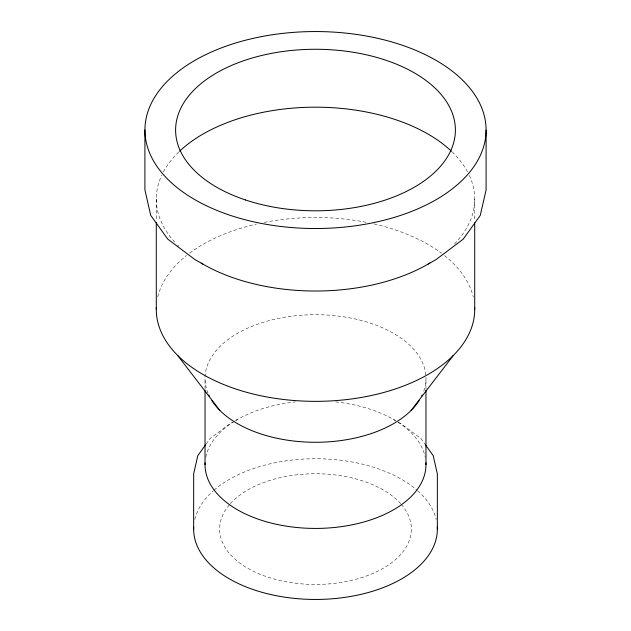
<?xml version="1.0" encoding="UTF-8"?>
<svg xmlns="http://www.w3.org/2000/svg" width="631" height="631" viewBox="0 0 631 631"><rect width="100%" height="100%" fill="white"/><g stroke="black" fill="none" stroke-linecap="round" stroke-linejoin="round"><path stroke-width="0.47" stroke-dasharray="3.15 2.37" d="M205.028 389.256L205.028 378.49M425.972 389.256L425.972 378.49M206.1 444.074L209.973 438.671L229.337 424.103L232.555 422.281M235.773 420.451L237.382 419.536M393.618 419.536L395.227 420.451M398.445 422.281L401.663 424.103L421.027 438.671L424.9 444.074M474.709 199.191L474.709 220.858M156.291 199.017L156.291 220.684M208.009 393.216A110.472 63.778 0 0 1 315.5 314.711A110.472 63.778 0 0 1 422.991 393.216M157.782 296.87A159.209 91.921 0 0 1 186.563 255.508M189.6 253.157A159.209 91.921 0 0 1 256.415 224.068M264.255 222.396A159.209 91.921 0 0 1 367.25 222.498M373.962 223.926A159.209 91.921 0 0 1 441.448 253.197M444.492 255.547A159.209 91.921 0 0 1 473.258 297.027M469.322 175.386A159.209 91.921 0 0 1 454.075 244.363M178.849 246.271A159.209 91.921 0 0 1 177.579 245.025M174.716 242.036A159.209 91.921 0 0 1 161.749 175.237M163.382 171.963A159.209 91.921 0 0 1 178.92 151.866M452.151 151.937A159.209 91.921 0 0 1 467.689 172.097M401.3 504.414A95.865 55.347 0 0 1 315.5 584.448A95.865 55.347 0 0 1 229.7 504.414M230.362 503.656A95.865 55.347 0 0 1 315.5 473.755A95.865 55.347 0 0 1 400.638 503.656M205.769 457.238A110.472 63.778 0 0 1 234.779 421.098M235.639 420.569A110.472 63.778 0 0 1 295.34 401.931M335.66 401.931A110.472 63.778 0 0 1 397.073 421.626M397.909 422.163A110.472 63.778 0 0 1 425.231 457.238M194.805 519.439A121.846 70.349 0 0 1 213.286 490.8M213.988 490.184A121.846 70.349 0 0 1 417.012 490.184M417.714 490.8A121.846 70.349 0 0 1 436.195 519.439"/><path stroke-width="0.95" d="M205.028 464.637L205.028 390.242M425.972 464.637L425.972 390.242M205.548 444.847L197.803 455.637L193.654 473.849L193.654 529.101M411.175 410.379L453.342 355.427M428.078 264.097L436.124 259.538L463.193 239.181L480.238 215.463L486.091 189.986L486.091 130.128A170.591 98.491 0 0 0 230.347 44.698A170.591 98.491 0 0 0 230.07 215.281A170.591 98.491 0 0 0 486.091 130.128M202.922 264.097L194.876 259.538L167.728 239.102L150.691 215.305L144.909 189.805L144.909 129.947M177.579 355.348L219.825 410.379M425.452 444.847L433.197 455.637L437.346 473.849L437.346 529.101M474.709 222.83L474.709 309.513M156.291 222.656L156.291 309.34M422.21 394.998A110.472 63.778 0 0 1 421.429 396.591M419.15 400.551A110.472 63.778 0 0 1 315.5 442.276A110.472 63.778 0 0 1 211.85 400.551M209.571 396.591A110.472 63.778 0 0 1 208.79 394.998M474.678 307.605A159.209 91.921 0 0 1 315.35 401.348A159.209 91.921 0 0 1 156.322 307.431M429.829 263.072A159.209 91.921 0 0 1 201.163 263.072M179.575 151.243A159.209 91.921 0 0 1 451.504 151.314M425.925 462.799A110.472 63.778 0 0 1 315.5 528.423A110.472 63.778 0 0 1 205.075 462.799M437.307 527.177A121.846 70.349 0 0 1 315.5 599.45A121.846 70.349 0 0 1 193.693 527.177M245.483 199.964A139.893 80.768 0 0 0 455.393 130.081A139.893 80.768 0 0 0 245.617 60.071A139.893 80.768 0 0 0 245.483 199.964"/></g></svg>
